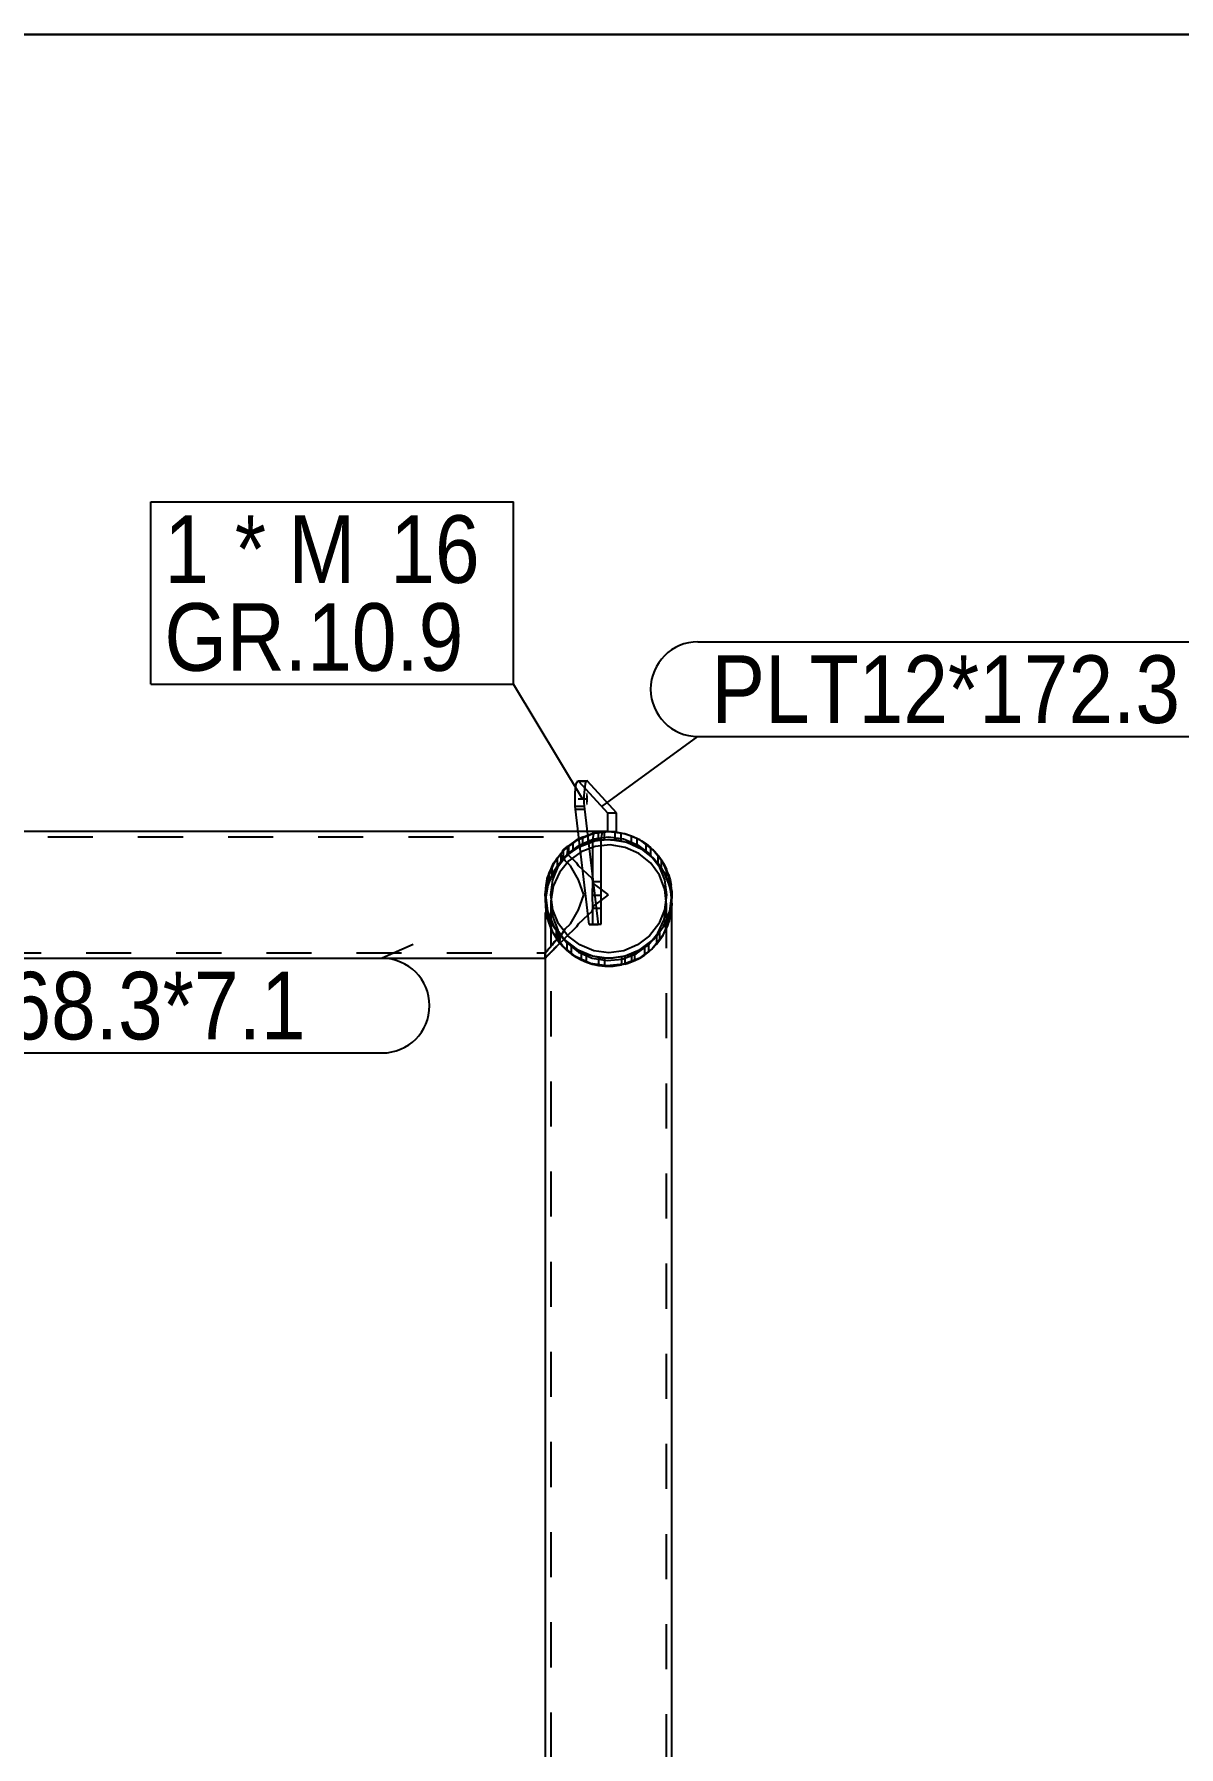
# Model space of a CAD drawing. Header units: millimetres. Extents: x 150000 to 150841, y 150000 to 150594.
# Drawn here: x 150453.9 to 150504.7, y 150498.6 to 150574.6 of the extents above; entities that cross this region are included whole.
import ezdxf

# ---------------------------------------------------------------- set-up
doc = ezdxf.new("R2010")
doc.units = ezdxf.units.MM
doc.linetypes.add('XKITLINE00', pattern=[0])
doc.linetypes.add('XKITLINE02', pattern=[4, 2, -2])
doc.styles.add('A', font='arial.ttf')
doc.styles.add('ARIAL', font='arial.ttf')

msp = doc.modelspace()

# ---------------------------------------------------------------- linework, layer by layer
at = {"color": 7, "linetype": 'XKITLINE00'}
for p, q in [((150822.962, 150574.58), (150017.917, 150574.58)), ((150017.944, 150574.605), (150822.945, 150574.605)), ((150459.037, 150553.857), (150475.135, 150553.857)), ((150459.037, 150545.757), (150459.037, 150553.857)), ((150475.135, 150545.757), (150475.135, 150553.857)), ((150483.314, 150547.641), (150507.871, 150547.641)), ((150459.037, 150545.757), (150475.135, 150545.757)), ((150478.189, 150540.67), (150475.135, 150545.757)), ((150479.043, 150540.339), (150483.314, 150543.441)), ((150483.314, 150543.441), (150507.871, 150543.441)), ((150470.682, 150534.215), (150469.303, 150533.598)), ((150442.525, 150533.598), (150469.303, 150533.598)), ((150442.525, 150529.398), (150469.303, 150529.398))]:
    msp.add_line(p, q, dxfattribs=at)
at = {"color": 2, "linetype": 'XKITLINE00'}
for p, q in [((150477.86, 150540.806), (150477.867, 150540.956)), ((150477.867, 150540.956), (150477.878, 150541.095)), ((150477.878, 150541.095), (150477.894, 150541.218)), ((150477.894, 150541.218), (150477.914, 150541.32)), ((150477.914, 150541.32), (150477.936, 150541.398)), ((150477.936, 150541.398), (150477.961, 150541.448)), ((150477.961, 150541.448), (150477.986, 150541.47)), ((150477.986, 150541.47), (150478.381, 150541.47)), ((150478.261, 150540.956), (150478.254, 150540.806)), ((150478.273, 150541.095), (150478.261, 150540.956)), ((150478.289, 150541.218), (150478.273, 150541.095)), ((150478.308, 150541.32), (150478.289, 150541.218)), ((150478.33, 150541.398), (150478.308, 150541.32)), ((150478.355, 150541.448), (150478.33, 150541.398)), ((150478.381, 150541.47), (150478.355, 150541.448)), ((150478.406, 150541.461), (150478.381, 150541.47)), ((150479.699, 150540.058), (150478.406, 150541.461)), ((150477.858, 150540.651), (150477.86, 150540.806)), ((150477.861, 150540.497), (150477.858, 150540.651)), ((150477.869, 150540.35), (150477.861, 150540.497)), ((150477.882, 150540.214), (150477.869, 150540.35)), ((150477.869, 150540.35), (150478.264, 150540.35)), ((150478.493, 150535.101), (150477.882, 150540.214)), ((150477.882, 150540.214), (150478.276, 150540.214)), ((150478.254, 150540.806), (150478.252, 150540.651)), ((150478.252, 150540.651), (150478.256, 150540.497)), ((150478.256, 150540.497), (150478.264, 150540.35)), ((150478.264, 150540.35), (150478.276, 150540.214)), ((150478.276, 150540.214), (150478.887, 150535.101)), ((150479.699, 150539.225), (150479.699, 150540.058)), ((150478.001, 150539.218), (150429.778, 150539.218)), ((150477.577, 150538.584), (150477.766, 150538.727)), ((150477.766, 150538.727), (150477.765, 150538.373)), ((150477.766, 150538.727), (150477.974, 150538.855)), ((150477.793, 150538.743), (150477.921, 150538.842)), ((150477.801, 150538.749), (150477.942, 150538.857)), ((150477.921, 150538.842), (150477.94, 150538.857)), ((150477.932, 150538.83), (150477.948, 150538.842)), ((150477.94, 150538.857), (150478.039, 150538.897)), ((150477.942, 150538.857), (150478.031, 150538.893)), ((150477.948, 150538.842), (150477.96, 150538.847)), ((150477.974, 150538.855), (150478.04, 150538.889)), ((150478.031, 150538.893), (150478.039, 150538.897)), ((150479.024, 150538.849), (150479.084, 150539.218)), ((150479.43, 150538.864), (150479.024, 150538.822)), ((150479.148, 150538.857), (150479.024, 150538.842)), ((150479.026, 150537.004), (150479.024, 150538.849)), ((150479.148, 150539.211), (150479.082, 150539.203)), ((150479.084, 150539.218), (150479.699, 150539.225)), ((150479.225, 150539.218), (150479.084, 150539.218)), ((150479.148, 150539.211), (150479.397, 150539.218)), ((150479.148, 150539.211), (150479.148, 150538.857)), ((150479.148, 150538.857), (150479.396, 150538.864)), ((150479.225, 150539.218), (150479.177, 150539.211)), ((150479.35, 150539.218), (150479.337, 150539.216)), ((150479.35, 150539.218), (150479.359, 150539.217)), ((150479.396, 150538.864), (150479.422, 150538.863)), ((150479.397, 150539.218), (150479.644, 150539.203)), ((150479.43, 150538.864), (150480.153, 150538.747)), ((150479.442, 150538.862), (150479.644, 150538.849)), ((150479.644, 150539.203), (150479.894, 150539.165)), ((150479.644, 150538.849), (150479.644, 150539.203)), ((150479.893, 150538.811), (150479.644, 150538.849)), ((150479.894, 150539.165), (150479.893, 150538.811)), ((150479.893, 150538.811), (150480.135, 150538.753)), ((150479.894, 150539.165), (150480.135, 150539.107)), ((150480.076, 150539.122), (150480.062, 150539.124)), ((150480.076, 150539.122), (150480.083, 150539.122)), ((150480.076, 150539.122), (150480.086, 150539.118)), ((150480.135, 150539.107), (150480.366, 150539.029)), ((150480.135, 150538.753), (150480.15, 150538.748)), ((150480.153, 150538.747), (150480.821, 150538.448)), ((150480.157, 150538.746), (150480.365, 150538.675)), ((150480.365, 150538.675), (150480.366, 150539.029)), ((150480.597, 150538.572), (150480.365, 150538.675)), ((150480.366, 150539.029), (150480.597, 150538.926)), ((150480.597, 150538.926), (150480.597, 150538.572)), ((150480.597, 150538.926), (150480.813, 150538.807)), ((150480.753, 150538.842), (150480.736, 150538.849)), ((150480.753, 150538.842), (150480.764, 150538.834)), ((150480.813, 150538.807), (150481.012, 150538.674)), ((150481.012, 150538.674), (150481.208, 150538.515)), ((150481.012, 150538.32), (150481.012, 150538.674)), ((150477.551, 150538.56), (150477.501, 150538.56)), ((150477.501, 150538.56), (150477.529, 150538.396)), ((150477.529, 150538.396), (150477.501, 150538.183)), ((150477.554, 150538.183), (150477.501, 150538.183)), ((150477.507, 150538.524), (150477.534, 150538.545)), ((150477.507, 150538.523), (150477.521, 150538.533)), ((150477.508, 150538.522), (150477.577, 150538.584)), ((150477.524, 150538.183), (150477.577, 150538.23)), ((150477.541, 150538.183), (150478.017, 150538.528)), ((150477.944, 150537.815), (150477.554, 150538.183)), ((150477.577, 150538.23), (150477.577, 150538.584)), ((150477.765, 150538.373), (150477.577, 150538.23)), ((150477.765, 150538.373), (150477.973, 150538.502)), ((150477.973, 150538.502), (150478.001, 150538.516)), ((150478.017, 150538.528), (150478.08, 150538.552)), ((150478.047, 150538.539), (150478.08, 150538.556)), ((150480.597, 150538.572), (150480.813, 150538.453)), ((150480.813, 150538.453), (150480.819, 150538.449)), ((150481.384, 150537.991), (150480.821, 150538.448)), ((150480.821, 150538.448), (150481.012, 150538.32)), ((150481.207, 150538.161), (150481.012, 150538.32)), ((150481.208, 150538.515), (150481.207, 150538.161)), ((150481.384, 150537.992), (150481.207, 150538.161)), ((150481.208, 150538.515), (150481.384, 150538.345)), ((150481.334, 150538.396), (150481.317, 150538.41)), ((150481.345, 150538.383), (150481.334, 150538.396)), ((150481.384, 150538.345), (150481.541, 150538.166)), ((150481.386, 150537.989), (150481.384, 150537.992)), ((150481.386, 150537.989), (150481.39, 150537.986)), ((150481.813, 150537.401), (150481.39, 150537.986)), ((150481.541, 150537.812), (150481.39, 150537.985)), ((150481.687, 150537.964), (150481.541, 150538.166)), ((150481.541, 150537.812), (150481.541, 150538.166)), ((150481.687, 150537.964), (150481.687, 150537.61)), ((150481.687, 150537.964), (150481.814, 150537.755)), ((150478.012, 150537.697), (150477.944, 150537.815)), ((150478.204, 150537.52), (150478.012, 150537.697)), ((150481.687, 150537.61), (150481.541, 150537.812)), ((150481.813, 150537.402), (150481.687, 150537.61)), ((150481.781, 150537.815), (150481.766, 150537.835)), ((150481.787, 150537.799), (150481.781, 150537.815)), ((150481.815, 150537.398), (150481.813, 150537.402)), ((150481.814, 150537.755), (150481.92, 150537.541)), ((150481.819, 150537.393), (150481.815, 150537.398)), ((150481.819, 150537.393), (150482.081, 150536.709)), ((150481.919, 150537.188), (150481.823, 150537.382)), ((150481.919, 150537.188), (150481.92, 150537.541)), ((150482.008, 150536.958), (150481.919, 150537.188)), ((150482.008, 150537.311), (150481.92, 150537.541)), ((150482.008, 150537.311), (150482.008, 150536.958)), ((150482.008, 150537.311), (150482.076, 150537.078)), ((150482.061, 150537.139), (150482.052, 150537.161)), ((150482.063, 150537.122), (150482.061, 150537.139)), ((150479.013, 150536.397), (150479.026, 150537.004)), ((150479.026, 150535.821), (150479.013, 150536.397)), ((150479.35, 150536.413), (150479.018, 150536.663)), ((150479.018, 150536.162), (150479.35, 150536.413)), ((150482.076, 150536.724), (150482.008, 150536.958)), ((150482.076, 150537.078), (150482.124, 150536.842)), ((150482.078, 150536.715), (150482.076, 150536.724)), ((150482.081, 150536.709), (150482.156, 150535.98)), ((150482.124, 150536.488), (150482.082, 150536.696)), ((150482.151, 150536.599), (150482.124, 150536.842)), ((150482.124, 150536.488), (150482.124, 150536.842)), ((150482.151, 150536.246), (150482.124, 150536.488)), ((150482.151, 150536.599), (150482.151, 150536.246)), ((150482.151, 150536.599), (150482.157, 150536.356)), ((150482.157, 150536.413), (150482.155, 150536.431)), ((150482.156, 150536.4), (150482.157, 150536.413)), ((150479.026, 150535.106), (150479.026, 150535.821)), ((150482.156, 150536.003), (150482.151, 150536.246)), ((150482.155, 150535.986), (150482.156, 150536.003)), ((150482.156, 150536.003), (150482.157, 150536.356)), ((150482.156, 150458.08), (150482.156, 150535.98)), ((150477.416, 150534.513), (150477.944, 150535.01)), ((150477.944, 150535.01), (150478.012, 150535.129)), ((150478.012, 150535.129), (150478.442, 150535.525)), ((150478.493, 150535.101), (150478.887, 150535.101)), ((150478.887, 150535.101), (150479.026, 150535.106)), ((150476.953, 150534.041), (150477.364, 150534.429)), ((150477.364, 150534.429), (150477.416, 150534.513)), ((150432.164, 150533.608), (150476.545, 150533.608)), ((150476.536, 150533.618), (150476.64, 150533.703)), ((150476.545, 150533.608), (150476.536, 150533.618)), ((150476.545, 150533.608), (150476.548, 150533.612)), ((150476.548, 150457.388), (150476.548, 150533.628)), ((150476.64, 150533.703), (150476.653, 150533.736)), ((150476.653, 150533.736), (150476.919, 150533.984)), ((150476.919, 150533.984), (150476.953, 150534.041))]:
    msp.add_line(p, q, dxfattribs=at)
at = {"color": 7, "linetype": 'XKITLINE02'}
for p, q in [((150477.986, 150541.47), (150478.012, 150541.461)), ((150478.012, 150541.461), (150479.304, 150540.058)), ((150478.012, 150541.461), (150478.406, 150541.461)), ((150479.304, 150540.058), (150479.305, 150539.225)), ((150479.304, 150540.058), (150479.699, 150540.058)), ((150430.463, 150538.981), (150478.241, 150538.981)), ((150477.358, 150538.408), (150477.923, 150538.842)), ((150477.368, 150538.396), (150477.932, 150538.83)), ((150477.554, 150538.56), (150477.793, 150538.743)), ((150477.941, 150538.857), (150477.654, 150538.637)), ((150477.656, 150538.637), (150477.801, 150538.749)), ((150477.923, 150538.842), (150477.942, 150538.857)), ((150478.03, 150538.893), (150477.941, 150538.857)), ((150477.942, 150538.857), (150478.583, 150539.122)), ((150477.96, 150538.847), (150478.625, 150539.122)), ((150479.084, 150539.218), (150478.001, 150539.218)), ((150478.241, 150538.981), (150478.03, 150538.893)), ((150478.039, 150538.897), (150478.582, 150539.122)), ((150478.039, 150538.897), (150478.241, 150538.981)), ((150478.04, 150538.889), (150478.199, 150538.969)), ((150478.067, 150538.637), (150478.686, 150538.893)), ((150478.08, 150538.552), (150478.701, 150538.789)), ((150478.198, 150538.615), (150478.199, 150538.969)), ((150478.421, 150538.706), (150478.198, 150538.615)), ((150478.199, 150538.969), (150478.421, 150539.059)), ((150478.421, 150539.059), (150478.657, 150539.13)), ((150478.421, 150539.059), (150478.421, 150538.706)), ((150478.657, 150538.777), (150478.421, 150538.706)), ((150478.582, 150539.122), (150478.621, 150539.138)), ((150478.583, 150539.122), (150478.622, 150539.138)), ((150479.177, 150539.211), (150478.621, 150539.138)), ((150478.622, 150539.138), (150478.621, 150539.138)), ((150479.225, 150539.218), (150478.622, 150539.138)), ((150479.337, 150539.216), (150478.625, 150539.122)), ((150478.69, 150539.218), (150478.63, 150538.849)), ((150478.63, 150538.849), (150478.631, 150537.004)), ((150478.63, 150538.849), (150479.024, 150538.849)), ((150478.657, 150539.13), (150478.903, 150539.181)), ((150478.903, 150538.828), (150478.657, 150538.777)), ((150478.686, 150538.893), (150479.351, 150538.981)), ((150478.686, 150538.893), (150478.692, 150538.893)), ((150479.305, 150539.225), (150478.69, 150539.218)), ((150478.69, 150539.218), (150479.084, 150539.218)), ((150479.024, 150538.822), (150478.701, 150538.789)), ((150479.082, 150539.203), (150478.903, 150539.181)), ((150478.903, 150538.828), (150478.903, 150539.181)), ((150479.024, 150538.842), (150478.903, 150538.828)), ((150479.305, 150539.225), (150479.699, 150539.225)), ((150479.351, 150538.981), (150480.015, 150538.893)), ((150480.062, 150539.124), (150479.359, 150539.217)), ((150479.422, 150538.863), (150479.442, 150538.862)), ((150480.015, 150538.893), (150480.635, 150538.637)), ((150480.736, 150538.849), (150480.086, 150539.118)), ((150480.15, 150538.748), (150480.153, 150538.747)), ((150480.153, 150538.747), (150480.157, 150538.746)), ((150481.317, 150538.41), (150480.764, 150538.834)), ((150476.91, 150537.815), (150477.349, 150538.396)), ((150476.91, 150537.824), (150477.22, 150538.229)), ((150477.368, 150538.396), (150476.922, 150537.815)), ((150476.942, 150537.846), (150477.078, 150538.053)), ((150476.963, 150537.53), (150477.424, 150538.098)), ((150477.078, 150538.053), (150477.223, 150538.24)), ((150477.078, 150537.7), (150477.078, 150538.053)), ((150477.223, 150537.886), (150477.078, 150537.7)), ((150477.127, 150537.697), (150477.535, 150538.229)), ((150477.587, 150537.926), (150477.164, 150537.406)), ((150477.22, 150538.229), (150477.358, 150538.408)), ((150477.223, 150538.24), (150477.39, 150538.417)), ((150477.223, 150538.24), (150477.223, 150537.886)), ((150477.223, 150537.886), (150477.39, 150538.063)), ((150477.319, 150538.016), (150477.343, 150538.229)), ((150477.319, 150538.016), (150477.353, 150538.052)), ((150477.319, 150538.016), (150477.361, 150538.016)), ((150477.32, 150538.393), (150477.354, 150538.429)), ((150477.344, 150538.393), (150477.32, 150538.393)), ((150477.343, 150538.229), (150477.32, 150538.393)), ((150477.356, 150538.408), (150477.344, 150538.393)), ((150477.344, 150538.393), (150477.356, 150538.408)), ((150477.349, 150538.396), (150477.358, 150538.408)), ((150477.353, 150538.052), (150477.354, 150538.429)), ((150477.353, 150538.052), (150477.501, 150538.183)), ((150477.354, 150538.429), (150477.501, 150538.56)), ((150477.654, 150538.637), (150477.356, 150538.408)), ((150477.356, 150538.408), (150477.507, 150538.524)), ((150477.358, 150538.408), (150477.507, 150538.523)), ((150477.416, 150538.083), (150477.361, 150538.016)), ((150477.416, 150537.927), (150477.361, 150538.016)), ((150477.39, 150538.417), (150477.508, 150538.522)), ((150477.39, 150538.063), (150477.524, 150538.183)), ((150477.554, 150538.183), (150477.416, 150538.083)), ((150477.66, 150537.697), (150477.416, 150537.927)), ((150477.424, 150538.098), (150477.541, 150538.183)), ((150477.521, 150538.533), (150477.656, 150538.637)), ((150477.534, 150538.545), (150477.554, 150538.56)), ((150477.535, 150538.229), (150478.067, 150538.637)), ((150477.554, 150538.56), (150477.551, 150538.56)), ((150478.13, 150538.319), (150477.587, 150537.926)), ((150478.001, 150538.516), (150478.047, 150538.539)), ((150478.08, 150538.556), (150478.198, 150538.615)), ((150478.756, 150538.558), (150478.13, 150538.319)), ((150479.423, 150538.627), (150478.756, 150538.558)), ((150480.085, 150538.52), (150479.423, 150538.627)), ((150480.697, 150538.246), (150480.085, 150538.52)), ((150480.635, 150538.637), (150481.167, 150538.229)), ((150481.217, 150537.823), (150480.697, 150538.246)), ((150480.819, 150538.449), (150480.821, 150538.448)), ((150481.167, 150538.229), (150481.575, 150537.697)), ((150481.766, 150537.835), (150481.345, 150538.383)), ((150481.386, 150537.989), (150481.384, 150537.991)), ((150481.39, 150537.985), (150481.386, 150537.989)), ((150476.532, 150536.413), (150476.628, 150537.139)), ((150476.642, 150537.139), (150476.547, 150536.413)), ((150476.598, 150536.944), (150476.655, 150537.18)), ((150476.619, 150537.078), (150476.628, 150537.143)), ((150476.628, 150537.139), (150476.91, 150537.815)), ((150476.628, 150537.143), (150476.857, 150537.697)), ((150476.922, 150537.815), (150476.642, 150537.139)), ((150476.655, 150537.18), (150476.732, 150537.413)), ((150476.664, 150536.862), (150476.963, 150537.53)), ((150476.732, 150537.413), (150476.826, 150537.632)), ((150476.732, 150537.059), (150476.732, 150537.413)), ((150476.826, 150537.278), (150476.732, 150537.059)), ((150476.826, 150537.632), (150476.942, 150537.846)), ((150476.826, 150537.632), (150476.826, 150537.278)), ((150476.941, 150537.492), (150476.826, 150537.278)), ((150476.857, 150537.697), (150476.91, 150537.824)), ((150476.871, 150537.078), (150477.127, 150537.697)), ((150477.164, 150537.406), (150476.891, 150536.794)), ((150477.078, 150537.7), (150476.941, 150537.492)), ((150478.012, 150537.078), (150477.66, 150537.697)), ((150478.618, 150537.139), (150478.204, 150537.52)), ((150478.699, 150536.905), (150478.618, 150537.139)), ((150481.611, 150537.28), (150481.217, 150537.823)), ((150481.575, 150537.697), (150481.832, 150537.078)), ((150481.85, 150536.654), (150481.611, 150537.28)), ((150482.052, 150537.161), (150481.787, 150537.799)), ((150481.815, 150537.398), (150481.813, 150537.401)), ((150481.823, 150537.382), (150481.815, 150537.398)), ((150476.532, 150536.413), (150476.619, 150537.078)), ((150476.619, 150535.748), (150476.532, 150536.413)), ((150476.628, 150535.687), (150476.532, 150536.413)), ((150476.547, 150536.413), (150476.643, 150535.687)), ((150476.548, 150536.139), (150476.664, 150536.862)), ((150476.548, 150536.463), (150476.563, 150536.705)), ((150476.548, 150536.109), (150476.548, 150536.463)), ((150476.554, 150536.22), (150476.548, 150536.463)), ((150476.563, 150536.705), (150476.598, 150536.944)), ((150476.563, 150536.352), (150476.563, 150536.705)), ((150476.598, 150536.59), (150476.563, 150536.352)), ((150476.598, 150536.944), (150476.598, 150536.59)), ((150476.654, 150536.826), (150476.598, 150536.59)), ((150476.732, 150537.059), (150476.654, 150536.826)), ((150476.784, 150536.413), (150476.871, 150537.078)), ((150476.872, 150535.748), (150476.784, 150536.413)), ((150476.891, 150536.794), (150476.785, 150536.132)), ((150478.247, 150536.413), (150478.012, 150537.078)), ((150478.012, 150535.748), (150478.247, 150536.413)), ((150478.631, 150537.004), (150478.618, 150536.397)), ((150478.618, 150536.397), (150478.632, 150535.821)), ((150478.618, 150536.397), (150479.013, 150536.397)), ((150478.631, 150537.004), (150479.026, 150537.004)), ((150479.018, 150536.663), (150478.699, 150536.905)), ((150481.832, 150537.078), (150481.92, 150536.413)), ((150481.92, 150536.413), (150481.833, 150535.748)), ((150481.919, 150535.987), (150481.85, 150536.654)), ((150482.062, 150535.687), (150482.156, 150536.4)), ((150482.151, 150536.463), (150482.063, 150537.122)), ((150482.082, 150536.696), (150482.078, 150536.715)), ((150482.155, 150536.431), (150482.151, 150536.463)), ((150476.563, 150536.352), (150476.548, 150536.109)), ((150476.548, 150533.628), (150476.548, 150536.139)), ((150476.624, 150535.411), (150476.548, 150536.139)), ((150476.548, 150536.109), (150476.554, 150535.866)), ((150476.581, 150535.977), (150476.554, 150536.22)), ((150476.554, 150536.22), (150476.554, 150535.866)), ((150476.554, 150535.866), (150476.58, 150535.624)), ((150476.58, 150535.624), (150476.581, 150535.977)), ((150476.58, 150535.624), (150476.628, 150535.388)), ((150476.628, 150535.741), (150476.581, 150535.977)), ((150476.628, 150535.683), (150476.619, 150535.748)), ((150476.696, 150535.508), (150476.628, 150535.741)), ((150476.91, 150535.01), (150476.628, 150535.687)), ((150476.857, 150535.129), (150476.628, 150535.683)), ((150476.643, 150535.687), (150476.924, 150535.01)), ((150476.785, 150536.132), (150476.785, 150455.875)), ((150476.785, 150536.132), (150476.854, 150535.465)), ((150477.129, 150535.129), (150476.872, 150535.748)), ((150477.66, 150535.129), (150478.012, 150535.748)), ((150478.442, 150535.525), (150478.618, 150535.687)), ((150478.618, 150535.687), (150478.699, 150535.921)), ((150478.632, 150535.821), (150478.632, 150535.106)), ((150478.632, 150535.821), (150479.026, 150535.821)), ((150478.699, 150535.921), (150479.018, 150536.162)), ((150481.833, 150535.748), (150481.577, 150535.129)), ((150481.782, 150535.01), (150482.062, 150535.687)), ((150481.813, 150535.325), (150481.919, 150535.987)), ((150481.919, 150458.048), (150481.919, 150535.987)), ((150482.05, 150535.639), (150481.972, 150535.406)), ((150482.156, 150535.98), (150482.04, 150535.257)), ((150482.106, 150535.875), (150482.05, 150535.639)), ((150482.106, 150535.875), (150482.142, 150536.114)), ((150482.106, 150535.875), (150482.106, 150535.522)), ((150482.106, 150535.522), (150482.141, 150535.76)), ((150482.141, 150535.76), (150482.142, 150536.114)), ((150482.141, 150535.76), (150482.155, 150535.986)), ((150482.157, 150536.356), (150482.142, 150536.114)), ((150476.885, 150534.726), (150476.624, 150535.411)), ((150476.628, 150535.388), (150476.696, 150535.154)), ((150476.785, 150535.278), (150476.696, 150535.508)), ((150476.696, 150535.508), (150476.696, 150535.154)), ((150476.696, 150535.154), (150476.785, 150534.924)), ((150476.785, 150534.924), (150476.785, 150535.278)), ((150476.891, 150535.063), (150476.785, 150535.278)), ((150476.785, 150534.924), (150476.891, 150534.71)), ((150476.854, 150535.465), (150477.093, 150534.839)), ((150476.91, 150535.002), (150476.857, 150535.129)), ((150477.018, 150534.854), (150476.891, 150535.063)), ((150477.184, 150534.645), (150476.91, 150535.01)), ((150476.91, 150535.002), (150477.055, 150534.812)), ((150476.924, 150535.01), (150477.37, 150534.429)), ((150477.164, 150534.652), (150477.018, 150534.854)), ((150477.018, 150534.854), (150477.018, 150534.501)), ((150477.538, 150534.597), (150477.129, 150535.129)), ((150477.228, 150534.597), (150477.416, 150534.899)), ((150477.416, 150534.899), (150477.66, 150535.129)), ((150478.632, 150535.106), (150478.493, 150535.101)), ((150478.632, 150535.106), (150479.026, 150535.106)), ((150481.577, 150535.129), (150481.169, 150534.597)), ((150481.337, 150534.429), (150481.782, 150535.01)), ((150481.54, 150534.713), (150481.813, 150535.325)), ((150481.763, 150534.973), (150481.626, 150534.766)), ((150482.04, 150535.257), (150481.742, 150534.589)), ((150481.878, 150535.187), (150481.763, 150534.973)), ((150481.878, 150535.187), (150481.972, 150535.406)), ((150481.878, 150535.187), (150481.878, 150534.834)), ((150481.878, 150534.834), (150481.972, 150535.053)), ((150481.972, 150535.053), (150481.972, 150535.406)), ((150481.972, 150535.053), (150482.05, 150535.286)), ((150482.05, 150535.286), (150482.106, 150535.522)), ((150476.617, 150533.932), (150476.854, 150534.189)), ((150476.653, 150533.991), (150476.866, 150534.189)), ((150476.854, 150534.189), (150476.875, 150534.231)), ((150476.866, 150534.189), (150476.953, 150534.337)), ((150476.875, 150534.231), (150477.066, 150534.433)), ((150477.315, 150534.133), (150476.885, 150534.726)), ((150476.891, 150534.71), (150477.018, 150534.501)), ((150476.921, 150533.984), (150477.187, 150534.266)), ((150476.953, 150534.337), (150477.228, 150534.597)), ((150477.018, 150534.501), (150477.164, 150534.298)), ((150477.069, 150534.597), (150477.051, 150534.433)), ((150477.066, 150534.433), (150477.051, 150534.433)), ((150477.157, 150534.287), (150477.051, 150534.433)), ((150477.055, 150534.812), (150477.157, 150534.664)), ((150477.055, 150534.812), (150477.184, 150534.645)), ((150477.055, 150534.812), (150477.069, 150534.597)), ((150477.187, 150534.266), (150477.066, 150534.433)), ((150477.093, 150534.839), (150477.487, 150534.296)), ((150477.157, 150534.287), (150477.157, 150534.664)), ((150477.157, 150534.664), (150477.184, 150534.645)), ((150477.175, 150534.266), (150477.157, 150534.287)), ((150477.164, 150534.298), (150477.164, 150534.652)), ((150477.322, 150534.472), (150477.164, 150534.652)), ((150477.164, 150534.298), (150477.322, 150534.118)), ((150477.175, 150534.266), (150477.197, 150534.429)), ((150477.175, 150534.266), (150477.187, 150534.266)), ((150477.197, 150534.429), (150477.184, 150534.645)), ((150477.883, 150533.671), (150477.315, 150534.133)), ((150477.501, 150534.301), (150477.322, 150534.472)), ((150477.322, 150534.118), (150477.5, 150533.948)), ((150477.37, 150534.429), (150477.951, 150533.984)), ((150477.487, 150534.296), (150478.007, 150533.873)), ((150477.501, 150534.301), (150477.5, 150533.948)), ((150477.501, 150534.301), (150477.698, 150534.141)), ((150478.07, 150534.189), (150477.538, 150534.597)), ((150477.697, 150533.788), (150477.698, 150534.141)), ((150477.903, 150534.005), (150477.698, 150534.141)), ((150478.689, 150533.932), (150478.07, 150534.189)), ((150480.638, 150534.189), (150480.019, 150533.932)), ((150480.574, 150533.8), (150481.117, 150534.193)), ((150481.169, 150534.597), (150480.638, 150534.189)), ((150480.939, 150534.093), (150480.731, 150533.964)), ((150480.756, 150533.984), (150481.337, 150534.429)), ((150480.939, 150534.093), (150481.127, 150534.235)), ((150480.939, 150534.093), (150480.939, 150533.739)), ((150481.117, 150534.193), (150481.54, 150534.713)), ((150481.314, 150534.402), (150481.127, 150534.235)), ((150481.127, 150533.882), (150481.127, 150534.235)), ((150481.742, 150534.589), (150481.28, 150534.021)), ((150481.481, 150534.579), (150481.314, 150534.402)), ((150481.314, 150534.049), (150481.481, 150534.226)), ((150481.481, 150534.579), (150481.626, 150534.766)), ((150481.481, 150534.579), (150481.481, 150534.226)), ((150481.481, 150534.226), (150481.626, 150534.412)), ((150481.626, 150534.412), (150481.626, 150534.766)), ((150481.626, 150534.412), (150481.763, 150534.62)), ((150481.763, 150534.62), (150481.878, 150534.834)), ((150432.164, 150533.845), (150476.545, 150533.845)), ((150476.536, 150533.855), (150476.63, 150533.932)), ((150476.545, 150533.845), (150476.536, 150533.855)), ((150476.536, 150533.618), (150476.536, 150533.855)), ((150476.545, 150533.845), (150476.612, 150533.931)), ((150476.548, 150533.612), (150476.612, 150533.694)), ((150476.612, 150533.931), (150476.617, 150533.932)), ((150476.612, 150533.694), (150476.641, 150533.703)), ((150476.63, 150533.932), (150476.653, 150533.991)), ((150476.875, 150533.957), (150476.641, 150533.703)), ((150476.921, 150533.984), (150476.875, 150533.957)), ((150477.5, 150533.948), (150477.697, 150533.788)), ((150477.697, 150533.788), (150477.903, 150533.652)), ((150478.551, 150533.372), (150477.883, 150533.671)), ((150478.127, 150533.884), (150477.903, 150534.005)), ((150477.903, 150533.652), (150478.126, 150533.531)), ((150477.951, 150533.984), (150478.628, 150533.703)), ((150478.007, 150533.873), (150478.619, 150533.599)), ((150478.127, 150533.884), (150478.126, 150533.531)), ((150478.126, 150533.531), (150478.366, 150533.426)), ((150478.127, 150533.884), (150478.366, 150533.779)), ((150478.366, 150533.426), (150478.366, 150533.779)), ((150478.627, 150533.696), (150478.366, 150533.779)), ((150478.366, 150533.426), (150478.626, 150533.343)), ((150479.274, 150533.256), (150478.551, 150533.372)), ((150478.619, 150533.599), (150479.281, 150533.493)), ((150478.626, 150533.343), (150478.9, 150533.285)), ((150478.901, 150533.638), (150478.627, 150533.696)), ((150478.628, 150533.703), (150479.354, 150533.608)), ((150478.689, 150533.932), (150478.692, 150533.932)), ((150479.354, 150533.845), (150478.689, 150533.932)), ((150478.901, 150533.638), (150478.9, 150533.285)), ((150478.901, 150533.638), (150479.183, 150533.607)), ((150479.555, 150533.608), (150479.183, 150533.607)), ((150479.183, 150533.253), (150479.183, 150533.607)), ((150480.003, 150533.331), (150479.274, 150533.256)), ((150479.281, 150533.493), (150479.948, 150533.561)), ((150480.019, 150533.932), (150479.354, 150533.845)), ((150479.354, 150533.608), (150480.08, 150533.703)), ((150479.92, 150533.658), (150479.555, 150533.608)), ((150479.92, 150533.658), (150479.919, 150533.304)), ((150480.073, 150533.341), (150479.919, 150533.304)), ((150480.073, 150533.695), (150479.92, 150533.658)), ((150479.948, 150533.561), (150480.574, 150533.8)), ((150480.687, 150533.592), (150480.003, 150533.331)), ((150480.223, 150533.739), (150480.073, 150533.695)), ((150480.073, 150533.695), (150480.073, 150533.341)), ((150480.073, 150533.341), (150480.222, 150533.386)), ((150480.08, 150533.703), (150480.756, 150533.984)), ((150480.08, 150533.703), (150480.083, 150533.703)), ((150480.222, 150533.386), (150480.367, 150533.438)), ((150480.367, 150533.791), (150480.223, 150533.739)), ((150480.367, 150533.791), (150480.506, 150533.85)), ((150480.367, 150533.791), (150480.367, 150533.438)), ((150480.367, 150533.438), (150480.506, 150533.497)), ((150480.731, 150533.964), (150480.506, 150533.85)), ((150480.506, 150533.497), (150480.506, 150533.85)), ((150480.506, 150533.497), (150480.731, 150533.61)), ((150481.28, 150534.021), (150480.687, 150533.592)), ((150480.731, 150533.61), (150480.939, 150533.739)), ((150480.939, 150533.739), (150481.127, 150533.882)), ((150481.127, 150533.882), (150481.314, 150534.049)), ((150478.9, 150533.285), (150479.183, 150533.253)), ((150479.183, 150533.253), (150479.555, 150533.255)), ((150479.555, 150533.255), (150479.919, 150533.304))]:
    msp.add_line(p, q, dxfattribs=at)
at = {"color": 3, "linetype": 'XKITLINE00'}
msp.add_line((150477.991, 150540.67), (150478.386, 150540.67), dxfattribs=at)
at = {"color": 7, "linetype": 'XKITLINE00'}
for centre, start, end in [((150483.314, 150545.541), 90, 270), ((150469.303, 150531.498), 270, 90)]:
    msp.add_arc(centre, 2.1, start, end, dxfattribs=at)
at = {"color": 3, "linetype": 'Continuous'}
for points in [[(150478.339, 150540.698), (150478.391, 150540.952), (150478.386, 150540.954)], [(150478.339, 150540.698), (150478.386, 150540.954), (150478.381, 150540.952)], [(150478.339, 150540.698), (150478.395, 150540.948), (150478.391, 150540.952)], [(150478.339, 150540.698), (150478.381, 150540.952), (150478.377, 150540.948)], [(150478.339, 150540.698), (150478.4, 150540.941), (150478.395, 150540.948)], [(150478.339, 150540.698), (150478.377, 150540.948), (150478.372, 150540.941)], [(150478.339, 150540.698), (150478.404, 150540.932), (150478.4, 150540.941)], [(150478.339, 150540.698), (150478.372, 150540.941), (150478.368, 150540.932)], [(150478.339, 150540.698), (150478.408, 150540.92), (150478.404, 150540.932)], [(150478.339, 150540.698), (150478.368, 150540.932), (150478.364, 150540.92)], [(150478.339, 150540.698), (150478.412, 150540.906), (150478.408, 150540.92)], [(150478.339, 150540.698), (150478.364, 150540.92), (150478.36, 150540.906)], [(150478.339, 150540.698), (150478.416, 150540.889), (150478.412, 150540.906)], [(150478.339, 150540.698), (150478.36, 150540.906), (150478.356, 150540.889)], [(150478.339, 150540.698), (150478.419, 150540.871), (150478.416, 150540.889)], [(150478.339, 150540.698), (150478.356, 150540.889), (150478.352, 150540.871)], [(150478.339, 150540.698), (150478.422, 150540.85), (150478.419, 150540.871)], [(150478.339, 150540.698), (150478.352, 150540.871), (150478.349, 150540.85)], [(150478.339, 150540.698), (150478.425, 150540.828), (150478.422, 150540.85)], [(150478.339, 150540.698), (150478.349, 150540.85), (150478.347, 150540.828)], [(150478.339, 150540.698), (150478.428, 150540.804), (150478.425, 150540.828)], [(150478.339, 150540.698), (150478.347, 150540.828), (150478.344, 150540.804)], [(150478.339, 150540.698), (150478.43, 150540.779), (150478.428, 150540.804)], [(150478.339, 150540.698), (150478.344, 150540.804), (150478.342, 150540.779)], [(150478.339, 150540.698), (150478.431, 150540.752), (150478.43, 150540.779)], [(150478.339, 150540.698), (150478.342, 150540.779), (150478.341, 150540.752)], [(150478.339, 150540.698), (150478.432, 150540.726), (150478.431, 150540.752)], [(150478.339, 150540.698), (150478.341, 150540.752), (150478.34, 150540.726)], [(150478.339, 150540.698), (150478.433, 150540.698), (150478.432, 150540.726)], [(150478.339, 150540.698), (150478.339, 150540.67), (150478.339, 150540.642)], [(150478.339, 150540.698), (150478.339, 150540.642), (150478.34, 150540.615)], [(150478.339, 150540.698), (150478.34, 150540.615), (150478.341, 150540.588)], [(150478.339, 150540.698), (150478.341, 150540.588), (150478.342, 150540.562)], [(150478.339, 150540.698), (150478.342, 150540.562), (150478.344, 150540.537)], [(150478.339, 150540.698), (150478.344, 150540.537), (150478.347, 150540.513)], [(150478.339, 150540.698), (150478.347, 150540.513), (150478.349, 150540.49)], [(150478.339, 150540.698), (150478.349, 150540.49), (150478.352, 150540.47)], [(150478.339, 150540.698), (150478.352, 150540.47), (150478.356, 150540.451)], [(150478.339, 150540.698), (150478.356, 150540.451), (150478.36, 150540.435)], [(150478.339, 150540.698), (150478.36, 150540.435), (150478.364, 150540.42)], [(150478.339, 150540.698), (150478.364, 150540.42), (150478.368, 150540.408)], [(150478.339, 150540.698), (150478.368, 150540.408), (150478.372, 150540.399)], [(150478.339, 150540.698), (150478.372, 150540.399), (150478.377, 150540.392)], [(150478.339, 150540.698), (150478.377, 150540.392), (150478.381, 150540.388)], [(150478.339, 150540.698), (150478.381, 150540.388), (150478.386, 150540.387)], [(150478.339, 150540.698), (150478.386, 150540.387), (150478.391, 150540.388)], [(150478.339, 150540.698), (150478.391, 150540.388), (150478.395, 150540.392)], [(150478.339, 150540.698), (150478.395, 150540.392), (150478.4, 150540.399)], [(150478.339, 150540.698), (150478.4, 150540.399), (150478.404, 150540.408)], [(150478.339, 150540.698), (150478.404, 150540.408), (150478.408, 150540.42)], [(150478.339, 150540.698), (150478.408, 150540.42), (150478.412, 150540.435)], [(150478.339, 150540.698), (150478.412, 150540.435), (150478.416, 150540.451)], [(150478.339, 150540.698), (150478.416, 150540.451), (150478.419, 150540.47)], [(150478.339, 150540.698), (150478.419, 150540.47), (150478.422, 150540.49)], [(150478.339, 150540.698), (150478.422, 150540.49), (150478.425, 150540.513)], [(150478.339, 150540.698), (150478.425, 150540.513), (150478.428, 150540.537)], [(150478.339, 150540.698), (150478.428, 150540.537), (150478.43, 150540.562)], [(150478.339, 150540.698), (150478.43, 150540.562), (150478.431, 150540.588)], [(150478.339, 150540.698), (150478.431, 150540.588), (150478.432, 150540.615)], [(150478.339, 150540.698), (150478.432, 150540.615), (150478.433, 150540.642)], [(150478.339, 150540.698), (150478.433, 150540.642), (150478.433, 150540.67)], [(150478.339, 150540.698), (150478.433, 150540.67), (150478.433, 150540.698)]]:
    msp.add_solid(points, dxfattribs=at)

# ---------------------------------------------------------------- texts
at = {"color": 3, "width": 0.85}
for s, style, p in [('1', 'ARIAL', (150459.637, 150550.257)), ('* M', 'ARIAL', (150462.762, 150550.257)), ('16', 'A', (150469.663, 150550.257)), ('GR.10.9', 'ARIAL', (150459.637, 150546.357)), ('PLT12*172.3', 'ARIAL', (150483.914, 150544.041)), ('CHS168.3*7.1', 'ARIAL', (150443.125, 150529.998))]:
    msp.add_text(s, height=3, dxfattribs=dict(at, style=style)).set_placement(p)

doc.saveas('drawing.dxf')
